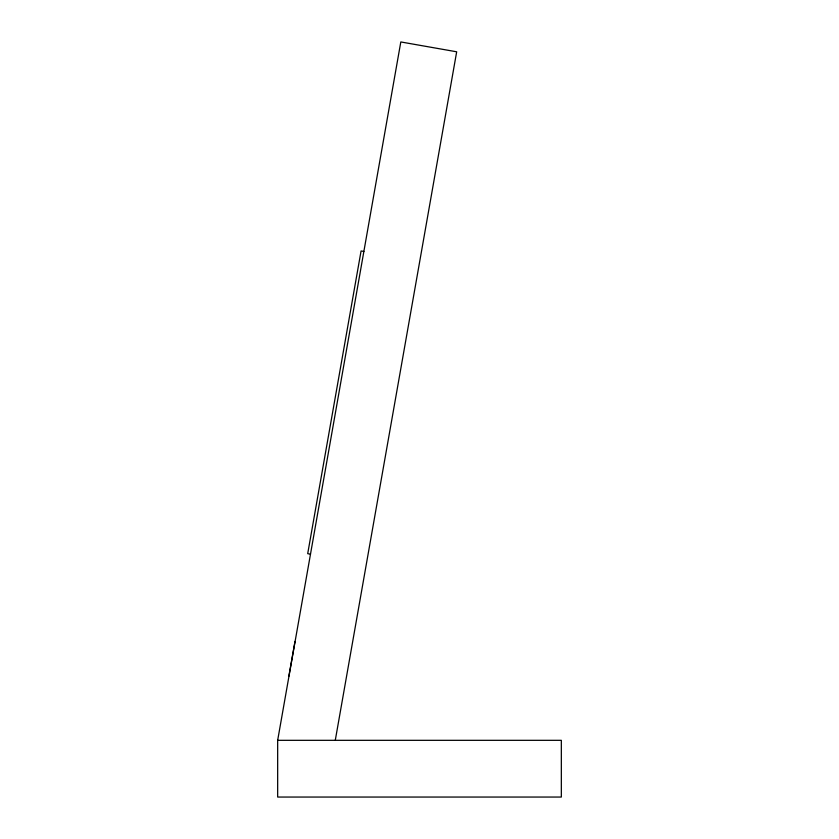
<?xml version="1.0" encoding="UTF-8"?>
<svg xmlns="http://www.w3.org/2000/svg" width="839" height="839" viewBox="0 0 839 839"><rect width="100%" height="100%" fill="white"/><g stroke="black" fill="none" stroke-linecap="round" stroke-linejoin="round"><path stroke-width="1.26" d="M288.868 676.224L294.992 641.489M277.667 740.323L561.333 740.323L561.333 797.05L277.667 797.05L277.667 740.323L400.811 41.95L456.678 51.798L335.275 740.323M363.874 251.459L361.074 250.966L307.703 553.667L310.493 554.159"/></g></svg>
